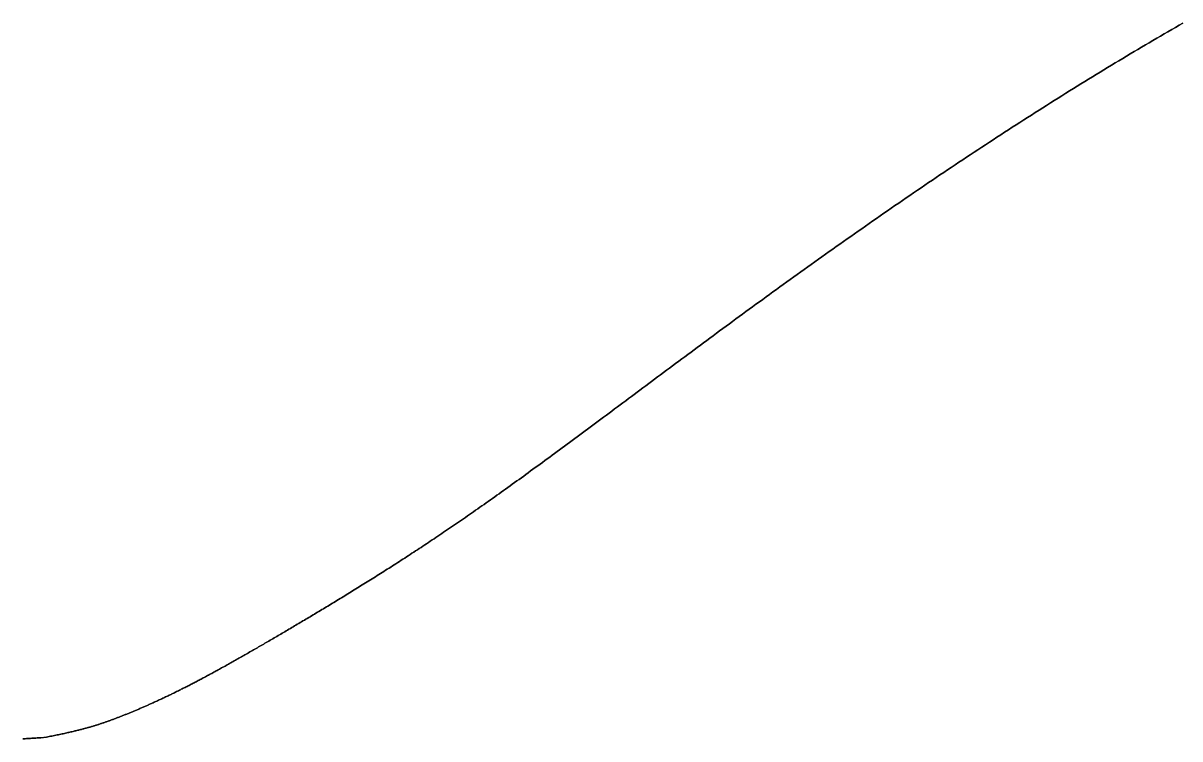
# Model space of a CAD drawing. Header units: inches. Extents: x 130170 to 284068, y 377793 to 804530.
# Drawn here: x 253134.07 to 253176.63, y 753341.1 to 753367.42 of the extents above; entities that cross this region are included whole.
import ezdxf

# ---------------------------------------------------------------- set-up
doc = ezdxf.new("R2010")
doc.units = ezdxf.units.IN
doc.header["$MEASUREMENT"] = 0
doc.layers.add('muni_il', color=7, linetype='Continuous')

msp = doc.modelspace()

# ---------------------------------------------------------------- linework, layer by layer
at = {"layer": 'muni_il'}
for points in [[(253176.745, 753367.421), (253176.608, 753367.343), (253176.47, 753367.263), (253176.333, 753367.184), (253176.195, 753367.104), (253176.057, 753367.024), (253175.919, 753366.944), (253175.781, 753366.863), (253175.643, 753366.782), (253175.504, 753366.701), (253175.366, 753366.619), (253175.227, 753366.538), (253175.088, 753366.455), (253174.949, 753366.373), (253174.81, 753366.29), (253174.671, 753366.207), (253174.532, 753366.124), (253174.393, 753366.04), (253174.253, 753365.956), (253174.114, 753365.872), (253173.974, 753365.787), (253173.834, 753365.703), (253173.695, 753365.618), (253173.555, 753365.532), (253173.415, 753365.446), (253173.275, 753365.361), (253173.135, 753365.274), (253172.995, 753365.188), (253172.854, 753365.101), (253172.714, 753365.014), (253172.574, 753364.927), (253172.433, 753364.84), (253172.293, 753364.752), (253172.153, 753364.664), (253172.012, 753364.576), (253171.871, 753364.487), (253171.731, 753364.398), (253171.59, 753364.31), (253171.45, 753364.22), (253171.309, 753364.131), (253171.169, 753364.041), (253171.028, 753363.952), (253170.887, 753363.862), (253170.747, 753363.771), (253170.606, 753363.681), (253170.466, 753363.59), (253170.325, 753363.499), (253170.184, 753363.408), (253170.044, 753363.317), (253169.904, 753363.226), (253169.763, 753363.134), (253169.623, 753363.043), (253169.483, 753362.951), (253169.342, 753362.859), (253169.202, 753362.766), (253169.062, 753362.674), (253168.922, 753362.582), (253168.782, 753362.489), (253168.642, 753362.396), (253168.503, 753362.303), (253168.363, 753362.21), (253168.224, 753362.117), (253168.084, 753362.024), (253167.945, 753361.93), (253167.806, 753361.837), (253167.667, 753361.743), (253167.528, 753361.65), (253167.39, 753361.556), (253167.251, 753361.462), (253167.113, 753361.368), (253166.975, 753361.274), (253166.837, 753361.18), (253166.699, 753361.086), (253166.561, 753360.992), (253166.424, 753360.898), (253166.287, 753360.804), (253166.15, 753360.71), (253166.013, 753360.615), (253165.876, 753360.521), (253165.74, 753360.427), (253165.604, 753360.333), (253165.468, 753360.238), (253165.332, 753360.144), (253165.197, 753360.05), (253165.062, 753359.956), (253164.927, 753359.861), (253164.793, 753359.767), (253164.658, 753359.673), (253164.524, 753359.579), (253164.391, 753359.485), (253164.257, 753359.391), (253164.124, 753359.297), (253163.991, 753359.203), (253163.859, 753359.11), (253163.727, 753359.016), (253163.595, 753358.922), (253163.463, 753358.829), (253163.332, 753358.736), (253163.202, 753358.642), (253163.071, 753358.549), (253162.941, 753358.456), (253162.811, 753358.363), (253162.682, 753358.27), (253162.553, 753358.178), (253162.424, 753358.085), (253162.296, 753357.993), (253162.168, 753357.901), (253162.041, 753357.809), (253161.913, 753357.717), (253161.787, 753357.625), (253161.661, 753357.534), (253161.535, 753357.442), (253161.409, 753357.351), (253161.284, 753357.26), (253161.16, 753357.17), (253161.035, 753357.079), (253160.912, 753356.989), (253160.788, 753356.899), (253160.665, 753356.809), (253160.543, 753356.719), (253160.421, 753356.63), (253160.299, 753356.541), (253160.178, 753356.452), (253160.058, 753356.364), (253159.938, 753356.275), (253159.818, 753356.187), (253159.699, 753356.099), (253159.58, 753356.012), (253159.462, 753355.925), (253159.344, 753355.838), (253159.226, 753355.751), (253159.11, 753355.665), (253158.993, 753355.579), (253158.877, 753355.493), (253158.762, 753355.407), (253158.647, 753355.322), (253158.532, 753355.237), (253158.418, 753355.153), (253158.305, 753355.069), (253158.192, 753354.985), (253158.08, 753354.901), (253157.968, 753354.818), (253157.856, 753354.735), (253157.745, 753354.652), (253157.635, 753354.57), (253157.525, 753354.488), (253157.415, 753354.407), (253157.306, 753354.326), (253157.198, 753354.245), (253157.09, 753354.165), (253156.983, 753354.084), (253156.876, 753354.005), (253156.769, 753353.925), (253156.663, 753353.847), (253156.558, 753353.768), (253156.453, 753353.69), (253156.349, 753353.612), (253156.245, 753353.535), (253156.142, 753353.457), (253156.039, 753353.381), (253155.936, 753353.305), (253155.834, 753353.229), (253155.733, 753353.153), (253155.632, 753353.078), (253155.532, 753353.003), (253155.432, 753352.929), (253155.333, 753352.855), (253155.234, 753352.782), (253155.136, 753352.708), (253155.038, 753352.636), (253154.94, 753352.563), (253154.843, 753352.491), (253154.747, 753352.42), (253154.651, 753352.349), (253154.556, 753352.278), (253154.461, 753352.208), (253154.366, 753352.138), (253154.272, 753352.068), (253154.179, 753351.999), (253154.086, 753351.931), (253153.993, 753351.862), (253153.901, 753351.795), (253153.81, 753351.727), (253153.718, 753351.66), (253153.628, 753351.593), (253153.537, 753351.527), (253153.448, 753351.461), (253153.358, 753351.396), (253153.27, 753351.331), (253153.181, 753351.266), (253153.093, 753351.202), (253153.005, 753351.138), (253152.918, 753351.074), (253152.832, 753351.011), (253152.746, 753350.949), (253152.66, 753350.886), (253152.574, 753350.824), (253152.49, 753350.763), (253152.405, 753350.702), (253152.321, 753350.641), (253152.237, 753350.581), (253152.154, 753350.521), (253152.071, 753350.461), (253151.989, 753350.402), (253151.906, 753350.343), (253151.825, 753350.285), (253151.744, 753350.227), (253151.663, 753350.169), (253151.582, 753350.112), (253151.502, 753350.055), (253151.422, 753349.998), (253151.343, 753349.942), (253151.264, 753349.886), (253151.186, 753349.831), (253151.107, 753349.775), (253151.03, 753349.721), (253150.952, 753349.666), (253150.875, 753349.612), (253150.798, 753349.558), (253150.722, 753349.505), (253150.646, 753349.452), (253150.57, 753349.399), (253150.494, 753349.347), (253150.419, 753349.295), (253150.345, 753349.243), (253150.27, 753349.192), (253150.196, 753349.141), (253150.122, 753349.09), (253150.049, 753349.04), (253149.976, 753348.99), (253149.903, 753348.94), (253149.831, 753348.89), (253149.759, 753348.841), (253149.687, 753348.793), (253149.615, 753348.744), (253149.544, 753348.696), (253149.473, 753348.648), (253149.402, 753348.6), (253149.332, 753348.553), (253149.262, 753348.506), (253149.192, 753348.459), (253149.123, 753348.413), (253149.054, 753348.367), (253148.985, 753348.321), (253148.916, 753348.275), (253148.848, 753348.23), (253148.78, 753348.185), (253148.712, 753348.14), (253148.644, 753348.095), (253148.577, 753348.051), (253148.51, 753348.007), (253148.443, 753347.963), (253148.377, 753347.92), (253148.31, 753347.876), (253148.244, 753347.833), (253148.179, 753347.791), (253148.113, 753347.748), (253148.048, 753347.706), (253147.983, 753347.664), (253147.918, 753347.622), (253147.853, 753347.581), (253147.789, 753347.539), (253147.725, 753347.498), (253147.661, 753347.457), (253147.598, 753347.417), (253147.534, 753347.376), (253147.471, 753347.336), (253147.408, 753347.296), (253147.345, 753347.256), (253147.283, 753347.216), (253147.221, 753347.177), (253147.159, 753347.138), (253147.097, 753347.099), (253147.036, 753347.06), (253146.974, 753347.022), (253146.913, 753346.983), (253146.852, 753346.945), (253146.791, 753346.907), (253146.731, 753346.869), (253146.671, 753346.832), (253146.611, 753346.794), (253146.551, 753346.757), (253146.491, 753346.72), (253146.432, 753346.683), (253146.372, 753346.646), (253146.313, 753346.61), (253146.254, 753346.574), (253146.196, 753346.537), (253146.137, 753346.502), (253146.079, 753346.466), (253146.021, 753346.43), (253145.963, 753346.395), (253145.905, 753346.359), (253145.848, 753346.324), (253145.791, 753346.289), (253145.734, 753346.254), (253145.677, 753346.22), (253145.62, 753346.185), (253145.564, 753346.151), (253145.507, 753346.116), (253145.451, 753346.082), (253145.395, 753346.049), (253145.339, 753346.015), (253145.284, 753345.981), (253145.229, 753345.948), (253145.173, 753345.915), (253145.118, 753345.881), (253145.064, 753345.848), (253145.009, 753345.816), (253144.955, 753345.783), (253144.9, 753345.75), (253144.846, 753345.718), (253144.792, 753345.685), (253144.739, 753345.653), (253144.685, 753345.621), (253144.632, 753345.589), (253144.579, 753345.558), (253144.526, 753345.526), (253144.473, 753345.495), (253144.42, 753345.463), (253144.368, 753345.432), (253144.316, 753345.401), (253144.263, 753345.37), (253144.212, 753345.339), (253144.16, 753345.309), (253144.108, 753345.278), (253144.057, 753345.248), (253144.006, 753345.217), (253143.955, 753345.187), (253143.904, 753345.157), (253143.853, 753345.127), (253143.803, 753345.098), (253143.752, 753345.068), (253143.702, 753345.038), (253143.652, 753345.009), (253143.603, 753344.98), (253143.553, 753344.951), (253143.504, 753344.922), (253143.454, 753344.893), (253143.405, 753344.864), (253143.356, 753344.836), (253143.308, 753344.807), (253143.259, 753344.779), (253143.211, 753344.751), (253143.162, 753344.722), (253143.114, 753344.695), (253143.066, 753344.667), (253143.019, 753344.639), (253142.971, 753344.612), (253142.924, 753344.584), (253142.877, 753344.557), (253142.83, 753344.53), (253142.783, 753344.503), (253142.736, 753344.476), (253142.69, 753344.449), (253142.644, 753344.422), (253142.598, 753344.396), (253142.552, 753344.369), (253142.506, 753344.343), (253142.46, 753344.317), (253142.415, 753344.291), (253142.37, 753344.265), (253142.325, 753344.239), (253142.28, 753344.213), (253142.235, 753344.188), (253142.19, 753344.162), (253142.146, 753344.137), (253142.102, 753344.112), (253142.058, 753344.087), (253142.014, 753344.062), (253141.97, 753344.037), (253141.927, 753344.013), (253141.883, 753343.988), (253141.84, 753343.964), (253141.797, 753343.94), (253141.754, 753343.916), (253141.712, 753343.892), (253141.669, 753343.868), (253141.627, 753343.845), (253141.585, 753343.821), (253141.543, 753343.798), (253141.501, 753343.774), (253141.459, 753343.751), (253141.418, 753343.728), (253141.377, 753343.706), (253141.335, 753343.683), (253141.295, 753343.66), (253141.254, 753343.638), (253141.213, 753343.615), (253141.173, 753343.593), (253141.133, 753343.571), (253141.092, 753343.549), (253141.052, 753343.528), (253141.013, 753343.506), (253140.973, 753343.485), (253140.934, 753343.463), (253140.894, 753343.442), (253140.855, 753343.421), (253140.816, 753343.4), (253140.778, 753343.379), (253140.739, 753343.358), (253140.7, 753343.338), (253140.662, 753343.318), (253140.624, 753343.297), (253140.586, 753343.277), (253140.548, 753343.257), (253140.51, 753343.237), (253140.473, 753343.218), (253140.435, 753343.198), (253140.398, 753343.178), (253140.361, 753343.159), (253140.324, 753343.14), (253140.287, 753343.121), (253140.251, 753343.102), (253140.214, 753343.083), (253140.178, 753343.064), (253140.142, 753343.046), (253140.106, 753343.027), (253140.07, 753343.009), (253140.034, 753342.991), (253139.998, 753342.973), (253139.963, 753342.955), (253139.928, 753342.937), (253139.892, 753342.919), (253139.857, 753342.902), (253139.822, 753342.884), (253139.787, 753342.867), (253139.753, 753342.85), (253139.718, 753342.833), (253139.684, 753342.816), (253139.649, 753342.799), (253139.615, 753342.782), (253139.581, 753342.765), (253139.547, 753342.749), (253139.513, 753342.732), (253139.479, 753342.716), (253139.446, 753342.7), (253139.412, 753342.684), (253139.379, 753342.668), (253139.345, 753342.652), (253139.312, 753342.636), (253139.279, 753342.62), (253139.246, 753342.605), (253139.213, 753342.589), (253139.18, 753342.574), (253139.148, 753342.559), (253139.115, 753342.544), (253139.083, 753342.529), (253139.05, 753342.514), (253139.018, 753342.499), (253138.986, 753342.484), (253138.954, 753342.469), (253138.922, 753342.455), (253138.89, 753342.44), (253138.858, 753342.426), (253138.826, 753342.411), (253138.795, 753342.397), (253138.763, 753342.383), (253138.732, 753342.369), (253138.7, 753342.355), (253138.669, 753342.341), (253138.638, 753342.328), (253138.607, 753342.314), (253138.576, 753342.3), (253138.545, 753342.287), (253138.514, 753342.273), (253138.483, 753342.26), (253138.452, 753342.247), (253138.422, 753342.233), (253138.391, 753342.22), (253138.361, 753342.207), (253138.33, 753342.194), (253138.3, 753342.182), (253138.27, 753342.169), (253138.24, 753342.156), (253138.21, 753342.143), (253138.18, 753342.131), (253138.15, 753342.118), (253138.121, 753342.106), (253138.091, 753342.094), (253138.061, 753342.082), (253138.032, 753342.069), (253138.003, 753342.057), (253137.973, 753342.045), (253137.944, 753342.034), (253137.915, 753342.022), (253137.886, 753342.01), (253137.857, 753341.998), (253137.829, 753341.987), (253137.8, 753341.975), (253137.772, 753341.964), (253137.743, 753341.953), (253137.715, 753341.942), (253137.687, 753341.93), (253137.658, 753341.919), (253137.63, 753341.908), (253137.603, 753341.898), (253137.575, 753341.887), (253137.547, 753341.876), (253137.519, 753341.866), (253137.492, 753341.855), (253137.465, 753341.845), (253137.437, 753341.834), (253137.41, 753341.824), (253137.383, 753341.814), (253137.356, 753341.804), (253137.329, 753341.794), (253137.302, 753341.784), (253137.275, 753341.774), (253137.249, 753341.764), (253137.222, 753341.755), (253137.196, 753341.745), (253137.169, 753341.736), (253137.143, 753341.727), (253137.117, 753341.717), (253137.091, 753341.708), (253137.064, 753341.699), (253137.038, 753341.69), (253137.012, 753341.681), (253136.986, 753341.672), (253136.96, 753341.663), (253136.934, 753341.655), (253136.908, 753341.646), (253136.882, 753341.638), (253136.856, 753341.629), (253136.83, 753341.621), (253136.804, 753341.612), (253136.777, 753341.604), (253136.751, 753341.596), (253136.725, 753341.588), (253136.698, 753341.579), (253136.672, 753341.571), (253136.645, 753341.563), (253136.618, 753341.555), (253136.591, 753341.547), (253136.564, 753341.539), (253136.536, 753341.531), (253136.509, 753341.523), (253136.481, 753341.515), (253136.452, 753341.508), (253136.424, 753341.5), (253136.395, 753341.492), (253136.366, 753341.484), (253136.336, 753341.476), (253136.306, 753341.468), (253136.276, 753341.46), (253136.245, 753341.452), (253136.214, 753341.444), (253136.182, 753341.436), (253136.15, 753341.428), (253136.117, 753341.419), (253136.083, 753341.411), (253136.05, 753341.403), (253136.015, 753341.394), (253135.98, 753341.386), (253135.944, 753341.377), (253135.908, 753341.369), (253135.87, 753341.36), (253135.833, 753341.351), (253135.794, 753341.342), (253135.755, 753341.333), (253135.715, 753341.324), (253135.674, 753341.315), (253135.632, 753341.306), (253135.59, 753341.296), (253135.547, 753341.287), (253135.503, 753341.277), (253135.459, 753341.268), (253135.414, 753341.258), (253135.368, 753341.248), (253135.321, 753341.239), (253135.274, 753341.229), (253135.226, 753341.219), (253135.178, 753341.209), (253135.129, 753341.2), (253135.079, 753341.19), (253135.029, 753341.181), (253134.979, 753341.171), (253134.928, 753341.162), (253134.725, 753341.139), (253134.633, 753341.132), (253134.586, 753341.129), (253134.539, 753341.126), (253134.491, 753341.123), (253134.443, 753341.12), (253134.395, 753341.117), (253134.347, 753341.114), (253134.298, 753341.111), (253134.25, 753341.108), (253134.201, 753341.105), (253134.153, 753341.102), (253134.105, 753341.099), (253134.057, 753341.096)], [(253134.057, 753341.096), (253134.105, 753341.099), (253134.153, 753341.102), (253134.201, 753341.105), (253134.25, 753341.108), (253134.298, 753341.111), (253134.347, 753341.114), (253134.395, 753341.117), (253134.443, 753341.12), (253134.491, 753341.123), (253134.539, 753341.126), (253134.586, 753341.129), (253134.633, 753341.132), (253134.725, 753341.139), (253134.928, 753341.162), (253134.979, 753341.171), (253135.029, 753341.181), (253135.079, 753341.19), (253135.129, 753341.2), (253135.178, 753341.209), (253135.226, 753341.219), (253135.274, 753341.229), (253135.321, 753341.239), (253135.368, 753341.248), (253135.414, 753341.258), (253135.459, 753341.268), (253135.503, 753341.277), (253135.547, 753341.287), (253135.59, 753341.296), (253135.632, 753341.306), (253135.674, 753341.315), (253135.715, 753341.324), (253135.755, 753341.333), (253135.794, 753341.342), (253135.833, 753341.351), (253135.87, 753341.36), (253135.908, 753341.369), (253135.944, 753341.377), (253135.98, 753341.386), (253136.015, 753341.394), (253136.05, 753341.403), (253136.083, 753341.411), (253136.117, 753341.419), (253136.15, 753341.428), (253136.182, 753341.436), (253136.214, 753341.444), (253136.245, 753341.452), (253136.276, 753341.46), (253136.306, 753341.468), (253136.336, 753341.476), (253136.366, 753341.484), (253136.395, 753341.492), (253136.424, 753341.5), (253136.452, 753341.508), (253136.481, 753341.515), (253136.509, 753341.523), (253136.536, 753341.531), (253136.564, 753341.539), (253136.591, 753341.547), (253136.618, 753341.555), (253136.645, 753341.563), (253136.672, 753341.571), (253136.698, 753341.579), (253136.725, 753341.588), (253136.751, 753341.596), (253136.777, 753341.604), (253136.804, 753341.612), (253136.83, 753341.621), (253136.856, 753341.629), (253136.882, 753341.638), (253136.908, 753341.646), (253136.934, 753341.655), (253136.96, 753341.663), (253136.986, 753341.672), (253137.012, 753341.681), (253137.038, 753341.69), (253137.064, 753341.699), (253137.091, 753341.708), (253137.117, 753341.717), (253137.143, 753341.727), (253137.169, 753341.736), (253137.196, 753341.745), (253137.222, 753341.755), (253137.249, 753341.764), (253137.275, 753341.774), (253137.302, 753341.784), (253137.329, 753341.794), (253137.356, 753341.804), (253137.383, 753341.814), (253137.41, 753341.824), (253137.437, 753341.834), (253137.465, 753341.845), (253137.492, 753341.855), (253137.519, 753341.866), (253137.547, 753341.876), (253137.575, 753341.887), (253137.603, 753341.898), (253137.63, 753341.908), (253137.658, 753341.919), (253137.687, 753341.93), (253137.715, 753341.942), (253137.743, 753341.953), (253137.772, 753341.964), (253137.8, 753341.975), (253137.829, 753341.987), (253137.857, 753341.998), (253137.886, 753342.01), (253137.915, 753342.022), (253137.944, 753342.034), (253137.973, 753342.045), (253138.003, 753342.057), (253138.032, 753342.069), (253138.061, 753342.082), (253138.091, 753342.094), (253138.121, 753342.106), (253138.15, 753342.118), (253138.18, 753342.131), (253138.21, 753342.143), (253138.24, 753342.156), (253138.27, 753342.169), (253138.3, 753342.182), (253138.33, 753342.194), (253138.361, 753342.207), (253138.391, 753342.22), (253138.422, 753342.233), (253138.452, 753342.247), (253138.483, 753342.26), (253138.514, 753342.273), (253138.545, 753342.287), (253138.576, 753342.3), (253138.607, 753342.314), (253138.638, 753342.328), (253138.669, 753342.341), (253138.7, 753342.355), (253138.732, 753342.369), (253138.763, 753342.383), (253138.795, 753342.397), (253138.826, 753342.411), (253138.858, 753342.426), (253138.89, 753342.44), (253138.922, 753342.455), (253138.954, 753342.469), (253138.986, 753342.484), (253139.018, 753342.499), (253139.05, 753342.514), (253139.083, 753342.529), (253139.115, 753342.544), (253139.148, 753342.559), (253139.18, 753342.574), (253139.213, 753342.589), (253139.246, 753342.605), (253139.279, 753342.62), (253139.312, 753342.636), (253139.345, 753342.652), (253139.379, 753342.668), (253139.412, 753342.684), (253139.446, 753342.7), (253139.479, 753342.716), (253139.513, 753342.732), (253139.547, 753342.749), (253139.581, 753342.765), (253139.615, 753342.782), (253139.649, 753342.799), (253139.684, 753342.816), (253139.718, 753342.833), (253139.753, 753342.85), (253139.787, 753342.867), (253139.822, 753342.884), (253139.857, 753342.902), (253139.892, 753342.919), (253139.928, 753342.937), (253139.963, 753342.955), (253139.998, 753342.973), (253140.034, 753342.991), (253140.07, 753343.009), (253140.106, 753343.027), (253140.142, 753343.046), (253140.178, 753343.064), (253140.214, 753343.083), (253140.251, 753343.102), (253140.287, 753343.121), (253140.324, 753343.14), (253140.361, 753343.159), (253140.398, 753343.178), (253140.435, 753343.198), (253140.473, 753343.218), (253140.51, 753343.237), (253140.548, 753343.257), (253140.586, 753343.277), (253140.624, 753343.297), (253140.662, 753343.318), (253140.7, 753343.338), (253140.739, 753343.358), (253140.778, 753343.379), (253140.816, 753343.4), (253140.855, 753343.421), (253140.894, 753343.442), (253140.934, 753343.463), (253140.973, 753343.485), (253141.013, 753343.506), (253141.052, 753343.528), (253141.092, 753343.549), (253141.133, 753343.571), (253141.173, 753343.593), (253141.213, 753343.615), (253141.254, 753343.638), (253141.295, 753343.66), (253141.335, 753343.683), (253141.377, 753343.706), (253141.418, 753343.728), (253141.459, 753343.751), (253141.501, 753343.774), (253141.543, 753343.798), (253141.585, 753343.821), (253141.627, 753343.845), (253141.669, 753343.868), (253141.712, 753343.892), (253141.754, 753343.916), (253141.797, 753343.94), (253141.84, 753343.964), (253141.883, 753343.988), (253141.927, 753344.013), (253141.97, 753344.037), (253142.014, 753344.062), (253142.058, 753344.087), (253142.102, 753344.112), (253142.146, 753344.137), (253142.19, 753344.162), (253142.235, 753344.188), (253142.28, 753344.213), (253142.325, 753344.239), (253142.37, 753344.265), (253142.415, 753344.291), (253142.46, 753344.317), (253142.506, 753344.343), (253142.552, 753344.369), (253142.598, 753344.396), (253142.644, 753344.422), (253142.69, 753344.449), (253142.736, 753344.476), (253142.783, 753344.503), (253142.83, 753344.53), (253142.877, 753344.557), (253142.924, 753344.584), (253142.971, 753344.612), (253143.019, 753344.639), (253143.066, 753344.667), (253143.114, 753344.695), (253143.162, 753344.722), (253143.211, 753344.751), (253143.259, 753344.779), (253143.308, 753344.807), (253143.356, 753344.836), (253143.405, 753344.864), (253143.454, 753344.893), (253143.504, 753344.922), (253143.553, 753344.951), (253143.603, 753344.98), (253143.652, 753345.009), (253143.702, 753345.038), (253143.752, 753345.068), (253143.803, 753345.098), (253143.853, 753345.127), (253143.904, 753345.157), (253143.955, 753345.187), (253144.006, 753345.217), (253144.057, 753345.248), (253144.108, 753345.278), (253144.16, 753345.309), (253144.212, 753345.339), (253144.263, 753345.37), (253144.316, 753345.401), (253144.368, 753345.432), (253144.42, 753345.463), (253144.473, 753345.495), (253144.526, 753345.526), (253144.579, 753345.558), (253144.632, 753345.589), (253144.685, 753345.621), (253144.739, 753345.653), (253144.792, 753345.685), (253144.846, 753345.718), (253144.9, 753345.75), (253144.955, 753345.783), (253145.009, 753345.816), (253145.064, 753345.848), (253145.118, 753345.881), (253145.173, 753345.915), (253145.229, 753345.948), (253145.284, 753345.981), (253145.339, 753346.015), (253145.395, 753346.049), (253145.451, 753346.082), (253145.507, 753346.116), (253145.564, 753346.151), (253145.62, 753346.185), (253145.677, 753346.22), (253145.734, 753346.254), (253145.791, 753346.289), (253145.848, 753346.324), (253145.905, 753346.359), (253145.963, 753346.395), (253146.021, 753346.43), (253146.079, 753346.466), (253146.137, 753346.502), (253146.196, 753346.537), (253146.254, 753346.574), (253146.313, 753346.61), (253146.372, 753346.646), (253146.432, 753346.683), (253146.491, 753346.72), (253146.551, 753346.757), (253146.611, 753346.794), (253146.671, 753346.832), (253146.731, 753346.869), (253146.791, 753346.907), (253146.852, 753346.945), (253146.913, 753346.983), (253146.974, 753347.022), (253147.036, 753347.06), (253147.097, 753347.099), (253147.159, 753347.138), (253147.221, 753347.177), (253147.283, 753347.216), (253147.345, 753347.256), (253147.408, 753347.296), (253147.471, 753347.336), (253147.534, 753347.376), (253147.598, 753347.417), (253147.661, 753347.457), (253147.725, 753347.498), (253147.789, 753347.539), (253147.853, 753347.581), (253147.918, 753347.622), (253147.983, 753347.664), (253148.048, 753347.706), (253148.113, 753347.748), (253148.179, 753347.791), (253148.244, 753347.833), (253148.31, 753347.876), (253148.377, 753347.92), (253148.443, 753347.963), (253148.51, 753348.007), (253148.577, 753348.051), (253148.644, 753348.095), (253148.712, 753348.14), (253148.78, 753348.185), (253148.848, 753348.23), (253148.916, 753348.275), (253148.985, 753348.321), (253149.054, 753348.367), (253149.123, 753348.413), (253149.192, 753348.459), (253149.262, 753348.506), (253149.332, 753348.553), (253149.402, 753348.6), (253149.473, 753348.648), (253149.544, 753348.696), (253149.615, 753348.744), (253149.687, 753348.793), (253149.759, 753348.841), (253149.831, 753348.89), (253149.903, 753348.94), (253149.976, 753348.99), (253150.049, 753349.04), (253150.122, 753349.09), (253150.196, 753349.141), (253150.27, 753349.192), (253150.345, 753349.243), (253150.419, 753349.295), (253150.494, 753349.347), (253150.57, 753349.399), (253150.646, 753349.452), (253150.722, 753349.505), (253150.798, 753349.558), (253150.875, 753349.612), (253150.952, 753349.666), (253151.03, 753349.721), (253151.107, 753349.775), (253151.186, 753349.831), (253151.264, 753349.886), (253151.343, 753349.942), (253151.422, 753349.998), (253151.502, 753350.055), (253151.582, 753350.112), (253151.663, 753350.169), (253151.744, 753350.227), (253151.825, 753350.285), (253151.906, 753350.343), (253151.989, 753350.402), (253152.071, 753350.461), (253152.154, 753350.521), (253152.237, 753350.581), (253152.321, 753350.641), (253152.405, 753350.702), (253152.49, 753350.763), (253152.574, 753350.824), (253152.66, 753350.886), (253152.746, 753350.949), (253152.832, 753351.011), (253152.918, 753351.074), (253153.005, 753351.138), (253153.093, 753351.202), (253153.181, 753351.266), (253153.27, 753351.331), (253153.358, 753351.396), (253153.448, 753351.461), (253153.537, 753351.527), (253153.628, 753351.593), (253153.718, 753351.66), (253153.81, 753351.727), (253153.901, 753351.795), (253153.993, 753351.862), (253154.086, 753351.931), (253154.179, 753351.999), (253154.272, 753352.068), (253154.366, 753352.138), (253154.461, 753352.208), (253154.556, 753352.278), (253154.651, 753352.349), (253154.747, 753352.42), (253154.843, 753352.491), (253154.94, 753352.563), (253155.038, 753352.636), (253155.136, 753352.708), (253155.234, 753352.782), (253155.333, 753352.855), (253155.432, 753352.929), (253155.532, 753353.003), (253155.632, 753353.078), (253155.733, 753353.153), (253155.834, 753353.229), (253155.936, 753353.305), (253156.039, 753353.381), (253156.142, 753353.457), (253156.245, 753353.535), (253156.349, 753353.612), (253156.453, 753353.69), (253156.558, 753353.768), (253156.663, 753353.847), (253156.769, 753353.925), (253156.876, 753354.005), (253156.983, 753354.084), (253157.09, 753354.165), (253157.198, 753354.245), (253157.306, 753354.326), (253157.415, 753354.407), (253157.525, 753354.488), (253157.635, 753354.57), (253157.745, 753354.652), (253157.856, 753354.735), (253157.968, 753354.818), (253158.08, 753354.901), (253158.192, 753354.985), (253158.305, 753355.069), (253158.418, 753355.153), (253158.532, 753355.237), (253158.647, 753355.322), (253158.762, 753355.407), (253158.877, 753355.493), (253158.993, 753355.579), (253159.11, 753355.665), (253159.226, 753355.751), (253159.344, 753355.838), (253159.462, 753355.925), (253159.58, 753356.012), (253159.699, 753356.099), (253159.818, 753356.187), (253159.938, 753356.275), (253160.058, 753356.364), (253160.178, 753356.452), (253160.299, 753356.541), (253160.421, 753356.63), (253160.543, 753356.719), (253160.665, 753356.809), (253160.788, 753356.899), (253160.912, 753356.989), (253161.035, 753357.079), (253161.16, 753357.17), (253161.284, 753357.26), (253161.409, 753357.351), (253161.535, 753357.442), (253161.661, 753357.534), (253161.787, 753357.625), (253161.913, 753357.717), (253162.041, 753357.809), (253162.168, 753357.901), (253162.296, 753357.993), (253162.424, 753358.085), (253162.553, 753358.178), (253162.682, 753358.27), (253162.811, 753358.363), (253162.941, 753358.456), (253163.071, 753358.549), (253163.202, 753358.642), (253163.332, 753358.736), (253163.463, 753358.829), (253163.595, 753358.922), (253163.727, 753359.016), (253163.859, 753359.11), (253163.991, 753359.203), (253164.124, 753359.297), (253164.257, 753359.391), (253164.391, 753359.485), (253164.524, 753359.579), (253164.658, 753359.673), (253164.793, 753359.767), (253164.927, 753359.861), (253165.062, 753359.956), (253165.197, 753360.05), (253165.332, 753360.144), (253165.468, 753360.238), (253165.604, 753360.333), (253165.74, 753360.427), (253165.876, 753360.521), (253166.013, 753360.615), (253166.15, 753360.71), (253166.287, 753360.804), (253166.424, 753360.898), (253166.561, 753360.992), (253166.699, 753361.086), (253166.837, 753361.18), (253166.975, 753361.274), (253167.113, 753361.368), (253167.251, 753361.462), (253167.39, 753361.556), (253167.528, 753361.65), (253167.667, 753361.743), (253167.806, 753361.837), (253167.945, 753361.93), (253168.084, 753362.024), (253168.224, 753362.117), (253168.363, 753362.21), (253168.503, 753362.303), (253168.642, 753362.396), (253168.782, 753362.489), (253168.922, 753362.582), (253169.062, 753362.674), (253169.202, 753362.766), (253169.342, 753362.859), (253169.483, 753362.951), (253169.623, 753363.043), (253169.763, 753363.134), (253169.904, 753363.226), (253170.044, 753363.317), (253170.184, 753363.408), (253170.325, 753363.499), (253170.466, 753363.59), (253170.606, 753363.681), (253170.747, 753363.771), (253170.887, 753363.862), (253171.028, 753363.952), (253171.169, 753364.041), (253171.309, 753364.131), (253171.45, 753364.22), (253171.59, 753364.31), (253171.731, 753364.398), (253171.871, 753364.487), (253172.012, 753364.576), (253172.153, 753364.664), (253172.293, 753364.752), (253172.433, 753364.84), (253172.574, 753364.927), (253172.714, 753365.014), (253172.854, 753365.101), (253172.995, 753365.188), (253173.135, 753365.274), (253173.275, 753365.361), (253173.415, 753365.446), (253173.555, 753365.532), (253173.695, 753365.618), (253173.834, 753365.703), (253173.974, 753365.787), (253174.114, 753365.872), (253174.253, 753365.956), (253174.393, 753366.04), (253174.532, 753366.124), (253174.671, 753366.207), (253174.81, 753366.29), (253174.949, 753366.373), (253175.088, 753366.455), (253175.227, 753366.538), (253175.366, 753366.619), (253175.504, 753366.701), (253175.643, 753366.782), (253175.781, 753366.863), (253175.919, 753366.944), (253176.057, 753367.024), (253176.195, 753367.104), (253176.333, 753367.184), (253176.47, 753367.263), (253176.608, 753367.343), (253176.745, 753367.421)]]:
    msp.add_lwpolyline(points, dxfattribs=at)

doc.saveas('drawing.dxf')
